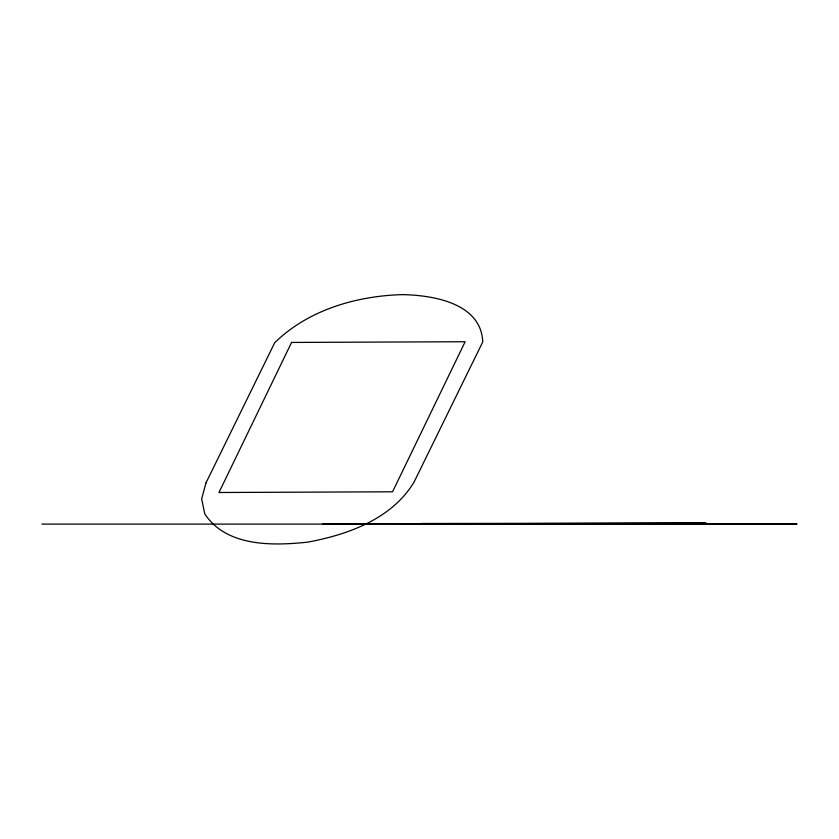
<?xml version="1.0" encoding="UTF-8"?>
<svg xmlns="http://www.w3.org/2000/svg" width="839" height="839" viewBox="0 0 839 839"><rect width="100%" height="100%" fill="white"/><g stroke="black" fill="none" stroke-linecap="round" stroke-linejoin="round"><path stroke-width="1.26" d="M41.95 524.102L374.666 524.102M205.964 482.949L201.664 498.943L204.747 513.814C226.478 546.976 272.685 545.811 307.64 542.162C347.923 534.674 391.823 518.953 414.036 482.121L482.761 341.913C481.114 302.952 432.798 295.139 402.112 294.625C356.135 295.999 308.196 309.927 274.689 342.742L205.964 482.949M291.563 342.438L218.979 492.503L392.558 491.801L465.142 341.735L291.563 342.438M421.923 523.494L421.346 523.956L706.019 523.064L421.923 523.494M326.853 523.798L322.69 523.83L797.05 524.071L326.853 523.798"/></g></svg>
